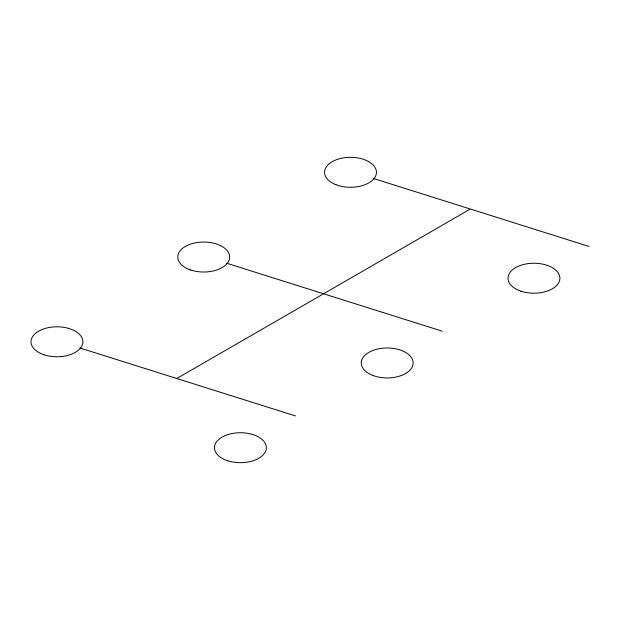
<?xml version="1.0" encoding="UTF-8"?>
<svg xmlns="http://www.w3.org/2000/svg" width="620" height="620" viewBox="0 0 620 620"><rect width="100%" height="100%" fill="white"/><g stroke="black" fill="none" stroke-linecap="round" stroke-linejoin="round"><path stroke-width="0.93" d="M176.196 378.851L469.743 209.374M373.426 178.475L589 246.442M226.656 263.213L442.223 331.188M79.879 347.96L295.453 415.927M227.439 460.675A25.947 14.981 0 0 0 266.36 447.702A25.947 14.981 0 0 0 227.439 434.729A25.947 14.981 0 0 0 227.439 460.675M43.974 354.749A25.947 14.981 0 0 0 82.894 341.775A25.947 14.981 0 0 0 43.974 328.801A25.947 14.981 0 0 0 43.974 354.749M372.643 375.363A25.947 14.981 0 0 0 413.067 364.033A25.947 14.981 0 0 0 375.852 349.486A25.947 14.981 0 0 0 372.643 375.363M190.743 270.01A25.947 14.981 0 0 0 229.663 257.037A25.947 14.981 0 0 0 190.743 244.063A25.947 14.981 0 0 0 190.743 270.01M520.986 291.199A25.947 14.981 0 0 0 559.907 278.225A25.947 14.981 0 0 0 520.986 265.252A25.947 14.981 0 0 0 520.986 291.199M335.947 184.706A25.947 14.981 0 0 0 376.371 173.368A25.947 14.981 0 0 0 339.156 158.828A25.947 14.981 0 0 0 335.947 184.706"/></g></svg>
